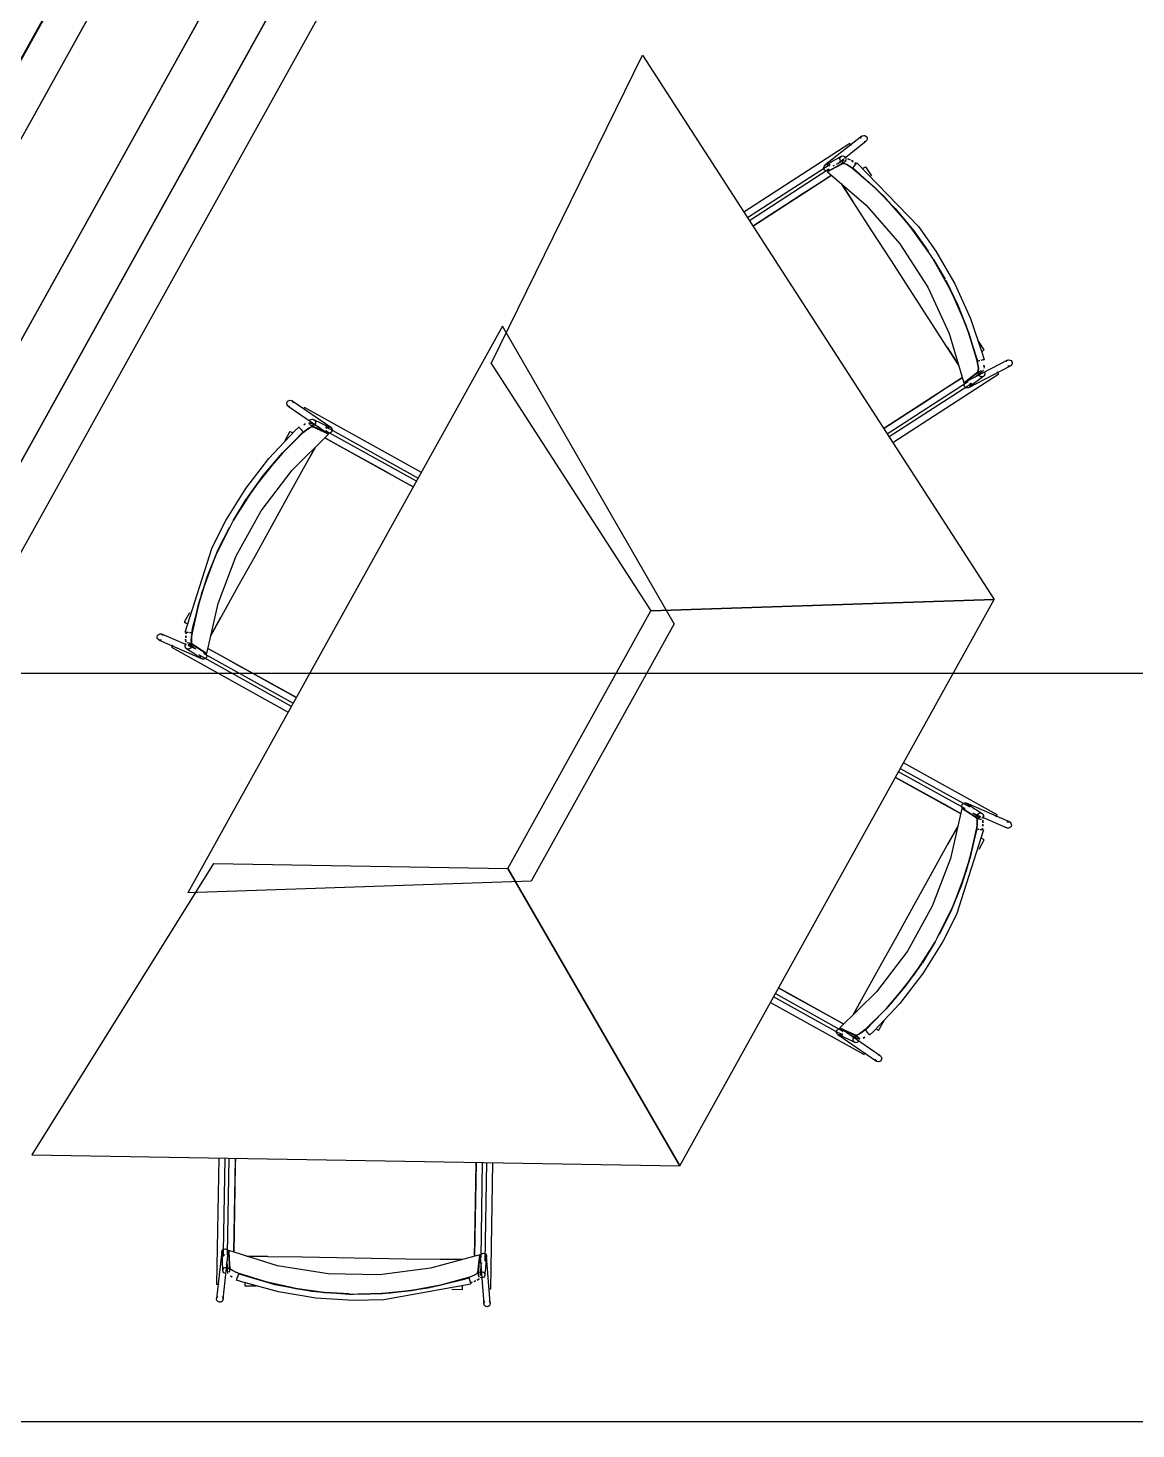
# Model space of a CAD drawing. Header units: metres. Extents: x 2.3 to 42.8, y 0.9 to 31.9.
# Drawn here: x 23.883 to 24.624, y 22.945 to 23.881 of the extents above; entities that cross this region are included whole.
import ezdxf

# ---------------------------------------------------------------- set-up
doc = ezdxf.new("R2010")
doc.units = ezdxf.units.M
for name, color, linetype in [('ARREDI', 9, 'Continuous'), ('PARETI_STRUTTURE', 7, 'Continuous'), ('PORTE_SCALE', 2, 'Continuous'), ('WAYFINDING_RIQUADRI', 7, 'Continuous')]:
    doc.layers.add(name, color=color, linetype=linetype)

msp = doc.modelspace()

# ---------------------------------------------------------------- linework, layer by layer
at = {"layer": 'ARREDI'}
for points in [[(25.56478, 26.89772), (21.4984, 19.57414)], [(24.02615, 24.12663), (23.80443, 23.72733)], [(24.19242, 23.65707), (24.2936, 23.86315), (24.52877, 23.49944)], [(24.43275, 23.80332), (24.43247, 23.80375), (24.4323, 23.804), (24.43227, 23.80404), (24.43229, 23.80403)], [(24.43311, 23.80276), (24.43275, 23.80333)], [(24.43957, 23.80759), (24.43977, 23.80831), (24.44019, 23.80892), (24.44037, 23.80909), (24.44038, 23.80909), (24.4408, 23.80935), (24.44152, 23.80955), (24.44227, 23.80948), (24.44294, 23.80916), (24.44348, 23.80861), (24.4438, 23.80793), (24.44387, 23.8072)], [(24.44386, 23.80719), (24.44367, 23.80647), (24.44325, 23.80586), (24.44307, 23.80569), (24.44306, 23.80569), (24.44264, 23.80543), (24.44192, 23.80523)], [(24.42565, 23.7939), (24.42583, 23.79462), (24.42625, 23.79523), (24.42672, 23.79559), (24.42686, 23.79566), (24.4275, 23.79584), (24.42757, 23.79584), (24.42829, 23.79577), (24.42896, 23.79544), (24.42947, 23.79491), (24.42979, 23.79421)], [(24.42986, 23.79347), (24.42968, 23.79275), (24.42926, 23.79214), (24.42879, 23.79178), (24.42865, 23.79171), (24.42796, 23.79153), (24.42794, 23.79153), (24.42722, 23.7916), (24.42655, 23.79193), (24.42604, 23.79246), (24.42572, 23.79315), (24.42565, 23.79389)], [(24.43246, 23.79321), (24.43094, 23.79387)], [(24.43097, 23.79384), (24.43251, 23.79317)], [(24.41487, 23.78806), (24.41507, 23.78879), (24.41548, 23.7894), (24.41566, 23.78956), (24.41568, 23.78956), (24.41609, 23.78983), (24.41682, 23.79002), (24.41757, 23.78995), (24.41825, 23.78963), (24.41877, 23.78909)], [(24.41794, 23.78591), (24.41721, 23.78571), (24.41648, 23.78578), (24.4158, 23.7861), (24.41526, 23.78663), (24.41494, 23.78731), (24.41487, 23.78806)], [(24.43419, 23.78742), (24.43222, 23.78886), (24.43025, 23.79004), (24.42869, 23.79072), (24.42782, 23.79078), (24.42258, 23.788), (24.41737, 23.78522), (24.44329, 23.76286), (24.46579, 23.73701), (24.4844, 23.70822), (24.49873, 23.6771), (24.5085, 23.64429), (24.51318, 23.6479), (24.51784, 23.65153)], [(24.41737, 23.78522), (24.41872, 23.78707)], [(24.42116, 23.78916), (24.422, 23.78962)], [(24.4234, 23.79036), (24.42486, 23.79113), (24.42867, 23.79315)], [(24.42779, 23.79079), (24.42865, 23.79074), (24.43018, 23.7901), (24.43211, 23.78893), (24.43418, 23.78743)], [(24.4344, 23.79205), (24.4333, 23.79271)], [(24.4333, 23.7927), (24.43448, 23.79199)], [(24.43419, 23.78742), (24.44891, 23.77469), (24.46257, 23.76077), (24.47507, 23.7458), (24.48469, 23.73216)], [(24.43427, 23.78785), (24.43441, 23.78803), (24.4347, 23.78839), (24.43509, 23.7889)], [(24.48468, 23.73216), (24.47509, 23.74577), (24.46261, 23.76072), (24.44899, 23.77461), (24.43431, 23.78733)], [(24.43509, 23.7889), (24.43555, 23.78948), (24.436, 23.79006), (24.43641, 23.79059), (24.43671, 23.79099), (24.43689, 23.79122)], [(24.43553, 23.79123), (24.4364, 23.79059)], [(24.43641, 23.79059), (24.43555, 23.79123)], [(24.43692, 23.79125), (24.4369, 23.79123)], [(24.44301, 23.78858), (24.44279, 23.78844), (24.44238, 23.78818), (24.44183, 23.78782), (24.4412, 23.78741)], [(24.42004, 23.78291), (24.41129, 23.77725), (24.40043, 23.77023), (24.38958, 23.76322), (24.37872, 23.75619), (24.36786, 23.74916)], [(24.42678, 23.7771), (24.43435, 23.76538)], [(24.50495, 23.65621), (24.49717, 23.66825), (24.48467, 23.68757), (24.47215, 23.70696), (24.45959, 23.72636), (24.44705, 23.74575), (24.43456, 23.76507), (24.42678, 23.77709)], [(24.49603, 23.71341), (24.48821, 23.72665)], [(24.48821, 23.72664), (24.49604, 23.71338)], [(24.51737, 23.65887), (24.51179, 23.67748), (24.50472, 23.6956), (24.49633, 23.71285)], [(24.49634, 23.71283), (24.50474, 23.69554), (24.51183, 23.67739), (24.51741, 23.65872)], [(24.3148, 23.48315), (24.20003, 23.68198), (23.98978, 23.30333)], [(24.49736, 23.66791), (24.50496, 23.65619)], [(24.52027, 23.66513), (24.5209, 23.66553), (24.52144, 23.66589), (24.52186, 23.66616), (24.52208, 23.6663)], [(24.19242, 23.65706), (24.29931, 23.49175)], [(24.51785, 23.65153), (24.51815, 23.65237), (24.51818, 23.65406), (24.5179, 23.65634), (24.5174, 23.65873)], [(24.51741, 23.65872), (24.51793, 23.65622), (24.5182, 23.65397), (24.51816, 23.65232), (24.51785, 23.65152)], [(24.51911, 23.65894), (24.5185, 23.65879), (24.51805, 23.65868), (24.51782, 23.65862)], [(24.52176, 23.65959), (24.52198, 23.65964), (24.52201, 23.65964), (24.52197, 23.65964), (24.52169, 23.65957), (24.5212, 23.65945), (24.52055, 23.65929), (24.51983, 23.65911)], [(24.52182, 23.65608), (24.52197, 23.65484), (24.52195, 23.65397)], [(24.52198, 23.65477), (24.52182, 23.65606)], [(24.53682, 23.65847), (24.53729, 23.65905), (24.53771, 23.65933), (24.53793, 23.65942), (24.53867, 23.65956), (24.5394, 23.65944)], [(24.5394, 23.65944), (24.54005, 23.65908), (24.54054, 23.6585), (24.5408, 23.6578), (24.54082, 23.65704), (24.54058, 23.65634), (24.54011, 23.65576), (24.53969, 23.65548), (24.53947, 23.65538), (24.53874, 23.65525), (24.538, 23.65537)], [(24.4549, 23.61369), (24.45826, 23.61587), (24.47108, 23.62415), (24.48393, 23.63245), (24.49676, 23.64074), (24.50749, 23.64769)], [(24.51145, 23.6449), (24.50849, 23.64429)], [(24.5085, 23.64429), (24.51145, 23.6449)], [(24.51006, 23.64085), (24.50941, 23.64122), (24.50892, 23.64179), (24.50866, 23.64249), (24.50864, 23.64324), (24.50888, 23.64395), (24.50935, 23.64453)], [(24.5126, 23.64398), (24.51287, 23.64327), (24.51288, 23.64252), (24.51264, 23.64182), (24.51217, 23.64125), (24.51175, 23.64097), (24.51153, 23.64086), (24.5108, 23.64073), (24.51006, 23.64084)], [(24.52163, 23.65233), (24.51696, 23.64869), (24.51582, 23.6478)], [(24.5198, 23.64829), (24.51915, 23.64866), (24.51865, 23.64922), (24.51839, 23.64991), (24.51836, 23.65066), (24.51858, 23.65136), (24.51859, 23.65137), (24.51904, 23.65193), (24.51916, 23.65203), (24.51968, 23.6523), (24.5204, 23.65243)], [(24.52229, 23.65136), (24.52257, 23.65067), (24.5226, 23.64993), (24.52236, 23.64924), (24.52233, 23.64918), (24.5219, 23.64867), (24.52178, 23.64857), (24.52126, 23.64829), (24.52053, 23.64816), (24.51981, 23.64829)], [(24.53131, 23.65089), (24.53095, 23.65146)], [(24.53175, 23.65021), (24.53158, 23.65046), (24.5313, 23.65089)], [(24.53177, 23.65018), (24.53178, 23.65016)], [(24.05594, 23.63008), (24.05595, 23.63083), (24.05623, 23.63153), (24.05673, 23.6321), (24.05738, 23.63246), (24.05812, 23.63258), (24.05885, 23.63245), (24.05928, 23.63221), (24.0593, 23.63221), (24.05949, 23.63206), (24.05995, 23.63147), (24.06019, 23.63076)], [(24.05801, 23.62827), (24.05727, 23.62841), (24.05684, 23.62864), (24.05683, 23.62864), (24.05664, 23.62879), (24.05618, 23.62938), (24.05594, 23.63009)], [(24.06729, 23.62697), (24.06697, 23.62638)], [(24.0677, 23.62771), (24.06771, 23.62772), (24.06769, 23.62768), (24.06753, 23.62742), (24.06728, 23.62697)], [(24.06718, 23.61615), (24.06821, 23.61686)], [(24.06826, 23.61691), (24.06719, 23.61616)], [(24.07057, 23.61775), (24.07599, 23.61535), (24.07729, 23.61475)], [(24.075, 23.61804), (24.07498, 23.61729), (24.07471, 23.61658), (24.07423, 23.61601), (24.07358, 23.61565), (24.07286, 23.61552), (24.07215, 23.61566), (24.07201, 23.61572), (24.07153, 23.61604), (24.07107, 23.61662), (24.07083, 23.61733)], [(24.07111, 23.61879), (24.0716, 23.61936), (24.07224, 23.61973), (24.07296, 23.61986), (24.07303, 23.61984), (24.07368, 23.6197), (24.07382, 23.61965), (24.07431, 23.61933), (24.07477, 23.61875), (24.075, 23.61804)], [(23.99253, 23.47702), (23.99218, 23.47461), (23.99207, 23.47232), (23.99221, 23.47062), (23.99257, 23.46982), (23.99747, 23.46651), (24.00237, 23.46322), (24.00992, 23.49661), (24.02214, 23.52862), (24.03878, 23.55859), (24.0595, 23.5859), (24.08385, 23.60994), (24.07846, 23.61237), (24.07305, 23.61479)], [(24.06681, 23.61091), (24.053, 23.59723), (24.04035, 23.58247), (24.02907, 23.56694)], [(24.02909, 23.56696), (24.0404, 23.58252), (24.05308, 23.59731), (24.06691, 23.61101)], [(24.05992, 23.61053), (24.05926, 23.61089), (24.0587, 23.61121), (24.05826, 23.61145), (24.05804, 23.61157)], [(24.06411, 23.61445), (24.06396, 23.61462), (24.06394, 23.61464), (24.06397, 23.6146), (24.06415, 23.61439), (24.06448, 23.61402), (24.06493, 23.61352), (24.06543, 23.61296), (24.06591, 23.61242)], [(24.06592, 23.61242), (24.06635, 23.61195), (24.06666, 23.6116), (24.06681, 23.61143)], [(24.06692, 23.61101), (24.06888, 23.61265), (24.07074, 23.61395), (24.07221, 23.6147), (24.07307, 23.61481)], [(24.07306, 23.61479), (24.07218, 23.61466), (24.07068, 23.6139), (24.06879, 23.61258), (24.06692, 23.61101)], [(24.14043, 23.57464), (24.13256, 23.579), (24.11923, 23.5864), (24.10586, 23.59383), (24.0925, 23.60125), (24.08133, 23.60746)], [(24.08191, 23.61226), (24.08385, 23.60994)], [(24.08385, 23.60994), (24.08191, 23.61226)], [(24.08219, 23.61371), (24.08269, 23.61428), (24.08334, 23.61464), (24.08408, 23.61477), (24.08481, 23.61461), (24.08524, 23.61439), (24.08526, 23.61438), (24.08545, 23.61424), (24.08591, 23.61366), (24.08615, 23.61295)], [(24.08615, 23.61294), (24.08613, 23.61219), (24.08585, 23.6115), (24.08535, 23.61093), (24.0847, 23.61057), (24.08397, 23.61044)], [(24.075, 23.60121), (24.06804, 23.58868), (24.05688, 23.56857), (24.04567, 23.54838), (24.03445, 23.52817), (24.02324, 23.50799), (24.01207, 23.48788), (24.00511, 23.47535)], [(24.06825, 23.58901), (24.07502, 23.60122)], [(24.02024, 23.55249), (24.02876, 23.56645)], [(24.02873, 23.56641), (24.02024, 23.5525)], [(23.99252, 23.47702), (23.99684, 23.49601), (24.00267, 23.51461), (24.01001, 23.53268), (24.01752, 23.54759)], [(24.01752, 23.54758), (24.01003, 23.53271), (24.0027, 23.51468), (23.99687, 23.49612), (23.99255, 23.47716)], [(24.20374, 23.31962), (24.31852, 23.12079), (24.52877, 23.49944)], [(24.00512, 23.47534), (24.01189, 23.48753)], [(24.31852, 23.12079), (24.20375, 23.31963), (24.29932, 23.49174)], [(23.9722, 23.47229), (23.97147, 23.47212), (23.97072, 23.4722), (23.9705, 23.47229), (23.97049, 23.47229), (23.97007, 23.47254), (23.96956, 23.47308), (23.96926, 23.47377), (23.96924, 23.47452), (23.96945, 23.47524), (23.9699, 23.47584), (23.97053, 23.47626)], [(23.97052, 23.47625), (23.97125, 23.47642), (23.972, 23.47634), (23.97222, 23.47625), (23.97223, 23.47625), (23.97265, 23.476), (23.97316, 23.47546)], [(23.98735, 23.48426), (23.98759, 23.48413), (23.988, 23.4839), (23.98859, 23.48358), (23.98922, 23.48322)], [(23.98819, 23.47758), (23.98791, 23.47762), (23.98787, 23.47763), (23.98788, 23.47763)], [(23.98868, 23.47749), (23.98853, 23.47642)], [(23.98853, 23.47641), (23.98869, 23.47748)], [(23.99008, 23.47725), (23.98934, 23.47737), (23.98869, 23.47748)], [(23.99211, 23.47689), (23.99189, 23.47693), (23.99143, 23.47702), (23.9908, 23.47713)], [(23.99256, 23.46979), (23.9922, 23.47057), (23.99206, 23.47222), (23.99216, 23.47449), (23.99252, 23.47702)], [(24.3148, 23.48314), (24.21923, 23.31103)], [(23.97875, 23.46751), (23.97877, 23.46753)], [(23.97917, 23.46827), (23.97892, 23.46782), (23.97878, 23.46756)], [(23.9795, 23.46885), (23.97918, 23.46827)], [(23.99083, 23.46645), (23.9901, 23.46626), (23.98937, 23.46635), (23.98884, 23.4666), (23.9887, 23.46668), (23.98824, 23.46717), (23.98822, 23.46721), (23.98794, 23.46789), (23.98791, 23.46864), (23.98813, 23.46935), (23.98859, 23.46995)], [(23.98823, 23.47277), (23.98836, 23.47113)], [(23.98838, 23.47116), (23.98824, 23.47284)], [(23.98833, 23.47503), (23.98828, 23.47375)], [(23.98829, 23.47398), (23.98835, 23.47514)], [(23.98922, 23.47036), (23.98994, 23.47054), (23.99068, 23.47045), (23.99121, 23.4702), (23.99135, 23.47012), (23.99183, 23.46959), (23.99211, 23.46891), (23.99214, 23.46816), (23.99192, 23.46745), (23.99146, 23.46686), (23.99083, 23.46644)], [(23.99501, 23.46612), (23.99364, 23.46704), (23.99008, 23.46946)], [(24.00316, 23.46666), (24.01227, 23.46161), (24.02357, 23.45533), (24.03487, 23.44905), (24.04619, 23.44277), (24.05749, 23.4365), (24.06225, 23.43386)], [(24.00105, 23.45968), (24.00032, 23.45951), (23.99957, 23.45959), (23.99935, 23.45968), (23.99934, 23.45968), (23.99892, 23.45993), (23.99841, 23.46047), (23.99812, 23.46116), (23.99807, 23.46191)], [(24.00238, 23.46322), (24.00012, 23.46353)], [(24.00151, 23.4634), (24.00202, 23.46285), (24.0023, 23.46216), (24.00234, 23.46141), (24.00212, 23.46069), (24.00167, 23.46009), (24.00105, 23.45967)], [(24.50634, 23.35631), (24.49723, 23.36136), (24.48592, 23.36764), (24.47463, 23.37392), (24.46331, 23.38019)], [(24.50799, 23.35957), (24.50748, 23.36011), (24.5072, 23.36081), (24.50716, 23.36156), (24.50738, 23.36228), (24.50782, 23.36288), (24.50845, 23.36329)], [(24.50845, 23.36329), (24.50917, 23.36346), (24.50992, 23.36337), (24.51015, 23.36329), (24.51016, 23.36329), (24.51058, 23.36304), (24.51109, 23.3625), (24.51138, 23.3618), (24.51142, 23.36105)], [(24.51697, 23.34594), (24.51732, 23.34836), (24.51743, 23.35065), (24.51729, 23.35234), (24.51693, 23.35315), (24.51203, 23.35646), (24.50712, 23.35975), (24.49958, 23.32636), (24.48736, 23.29434), (24.47072, 23.26437), (24.45, 23.23707), (24.42565, 23.21303), (24.43104, 23.21059), (24.43644, 23.20818)], [(24.50712, 23.35975), (24.50938, 23.35944)], [(24.51449, 23.35684), (24.51586, 23.35593), (24.51942, 23.35351)], [(24.52028, 23.35261), (24.51955, 23.35243), (24.51882, 23.35251), (24.51829, 23.35276), (24.51815, 23.35285), (24.51766, 23.35337), (24.51739, 23.35405), (24.51736, 23.3548), (24.51758, 23.35551), (24.51804, 23.35611), (24.51866, 23.35653)], [(24.51867, 23.35652), (24.51939, 23.3567), (24.52013, 23.35662), (24.52066, 23.35637), (24.5208, 23.35629), (24.52125, 23.3558), (24.52128, 23.35576), (24.52156, 23.35508), (24.52159, 23.35433), (24.52136, 23.35362), (24.52091, 23.35302)], [(24.53, 23.35411), (24.53032, 23.3547)], [(24.53033, 23.3547), (24.53058, 23.35514), (24.53071, 23.35541)], [(24.53074, 23.35545), (24.53073, 23.35544)], [(24.4345, 23.22176), (24.44145, 23.23429), (24.45262, 23.2544), (24.46383, 23.27459), (24.47505, 23.2948), (24.48626, 23.31498), (24.49743, 23.33509), (24.50438, 23.34762)], [(24.51698, 23.34594), (24.51266, 23.32696), (24.50682, 23.30836), (24.49949, 23.29029), (24.49198, 23.27537)], [(24.49198, 23.27539), (24.49946, 23.29026), (24.5068, 23.30829), (24.51263, 23.32684), (24.51695, 23.3458)], [(24.50438, 23.34763), (24.4976, 23.33543)], [(24.51694, 23.35317), (24.5173, 23.35239), (24.51744, 23.35074), (24.51734, 23.34848), (24.51698, 23.34595)], [(24.51739, 23.34608), (24.51761, 23.34603), (24.51807, 23.34595), (24.51869, 23.34584)], [(24.51942, 23.34572), (24.52016, 23.34559), (24.52081, 23.34548)], [(24.52096, 23.34655), (24.52081, 23.34548)], [(24.52082, 23.34548), (24.52097, 23.34655)], [(24.52112, 23.35181), (24.52126, 23.35013)], [(24.52127, 23.3502), (24.52113, 23.35184)], [(24.5212, 23.34898), (24.52115, 23.34783)], [(24.52116, 23.34794), (24.52122, 23.34921)], [(24.52131, 23.34539), (24.52159, 23.34535), (24.52163, 23.34534), (24.52162, 23.34534)], [(24.53897, 23.34671), (24.53825, 23.34654), (24.5375, 23.34663), (24.53728, 23.34671), (24.53726, 23.34671), (24.53685, 23.34696), (24.53633, 23.3475)], [(24.5373, 23.35068), (24.53802, 23.35085), (24.53877, 23.35076), (24.539, 23.35068), (24.53901, 23.35068), (24.53943, 23.35043), (24.53994, 23.34989), (24.54023, 23.3492), (24.54026, 23.34845), (24.54005, 23.34772), (24.53959, 23.34713), (24.53897, 23.34671)], [(24.52215, 23.33871), (24.52191, 23.33883), (24.5215, 23.33907), (24.52091, 23.33939), (24.52027, 23.33975)], [(24.0069, 23.32296), (23.88547, 23.12811), (24.31853, 23.12079)], [(24.0069, 23.32295), (24.20375, 23.31962)], [(24.21924, 23.31103), (23.98978, 23.30332)], [(24.48925, 23.27048), (24.48074, 23.25652)], [(24.48077, 23.25655), (24.48925, 23.27047)], [(24.48041, 23.256), (24.4691, 23.24045), (24.45642, 23.22565), (24.44259, 23.21196)], [(24.44269, 23.21205), (24.4565, 23.22573), (24.46915, 23.2405), (24.48043, 23.25603)], [(24.38456, 23.23973), (24.39027, 23.23656), (24.40365, 23.22913), (24.41701, 23.22171), (24.42817, 23.2155)], [(24.44125, 23.23396), (24.43447, 23.22175)], [(24.42758, 23.2107), (24.42565, 23.21302)], [(24.42565, 23.21302), (24.42758, 23.21071)], [(24.42335, 23.21002), (24.42336, 23.21077), (24.42364, 23.21147), (24.42414, 23.21204), (24.4248, 23.2124), (24.42553, 23.21252)], [(24.42731, 23.20925), (24.42681, 23.20869), (24.42616, 23.20832), (24.42542, 23.2082), (24.42469, 23.20835), (24.42425, 23.20857), (24.42424, 23.20859), (24.42405, 23.20873), (24.42359, 23.20931), (24.42335, 23.21002)], [(24.43893, 23.20522), (24.43351, 23.20762), (24.4322, 23.20822)], [(24.4345, 23.20493), (24.43451, 23.20568), (24.43479, 23.20639), (24.43526, 23.20696), (24.43592, 23.20732), (24.43664, 23.20744), (24.43735, 23.2073), (24.43749, 23.20725), (24.43797, 23.20693), (24.43843, 23.20635), (24.43867, 23.20564)], [(24.43838, 23.20418), (24.4379, 23.20361), (24.43726, 23.20323), (24.43654, 23.20312), (24.43647, 23.20312), (24.43581, 23.20326), (24.43568, 23.20332), (24.43519, 23.20364), (24.43473, 23.20422), (24.4345, 23.20493)], [(24.44258, 23.21195), (24.44062, 23.21031), (24.43876, 23.20902), (24.43729, 23.20827), (24.43643, 23.20816)], [(24.43644, 23.20818), (24.43732, 23.2083), (24.43882, 23.20907), (24.4407, 23.21039), (24.44258, 23.21196)], [(24.44124, 23.20606), (24.44231, 23.20681)], [(24.44232, 23.20682), (24.44129, 23.20611)], [(24.44358, 23.21055), (24.44315, 23.21102), (24.44284, 23.21137), (24.44269, 23.21154)], [(24.44539, 23.20852), (24.44554, 23.20835), (24.44555, 23.20832), (24.44553, 23.20836), (24.44535, 23.20857), (24.44501, 23.20895), (24.44457, 23.20945), (24.44407, 23.21), (24.44358, 23.21055)], [(24.44958, 23.21244), (24.45023, 23.21208), (24.4508, 23.21176), (24.45123, 23.21152), (24.45145, 23.2114)], [(24.4418, 23.19526), (24.44178, 23.19525), (24.44181, 23.19529), (24.44196, 23.19555), (24.44221, 23.196)], [(24.44221, 23.196), (24.44253, 23.19658)], [(24.45149, 23.1947), (24.45222, 23.19456), (24.45265, 23.19433), (24.45267, 23.19433), (24.45286, 23.19417), (24.45332, 23.19359), (24.45356, 23.19288)], [(24.45356, 23.19288), (24.45355, 23.19213), (24.45327, 23.19144), (24.45277, 23.19087), (24.45212, 23.19051), (24.45138, 23.19038), (24.45064, 23.19052), (24.45021, 23.19076), (24.4502, 23.19076), (24.45, 23.19091), (24.44955, 23.19149), (24.44931, 23.1922)], [(24.02149, 23.12581), (24.02142, 23.1218), (24.02117, 23.10655), (24.02091, 23.09126), (24.02065, 23.07598), (24.02044, 23.0632)], [(24.18145, 23.06049), (24.18163, 23.07092), (24.18184, 23.08383), (24.18206, 23.09675), (24.18228, 23.1097), (24.18249, 23.12263)], [(24.01451, 23.06102), (24.01377, 23.06118), (24.01315, 23.0616), (24.01269, 23.0622), (24.01248, 23.06291), (24.01247, 23.06341), (24.01251, 23.06364), (24.01281, 23.06434), (24.01333, 23.06488)], [(24.01332, 23.06487), (24.01399, 23.06521), (24.01474, 23.0653), (24.01548, 23.06512), (24.0161, 23.06472), (24.01656, 23.06412)], [(24.01591, 23.06146), (24.01705, 23.06425)], [(24.01705, 23.06425), (24.01592, 23.06146)], [(24.17731, 23.04623), (24.1796, 23.04706), (24.18169, 23.04804), (24.1831, 23.04895), (24.18365, 23.04965), (24.18426, 23.05554), (24.18485, 23.06143), (24.15185, 23.05236), (24.11785, 23.04808), (24.08358, 23.04865), (24.04973, 23.05408), (24.01705, 23.06426), (24.01745, 23.05836), (24.01785, 23.05245)], [(24.01641, 23.04887), (24.016, 23.05477), (24.0159, 23.05622)], [(24.04287, 23.06034), (24.02891, 23.06056)], [(24.02892, 23.06056), (24.04325, 23.06033), (24.06625, 23.05994), (24.08934, 23.05953), (24.11245, 23.05915), (24.13555, 23.05876), (24.15855, 23.05837), (24.17287, 23.05813)], [(24.17287, 23.05813), (24.15893, 23.05838)], [(24.18485, 23.06142), (24.18564, 23.05927)], [(24.18511, 23.06057), (24.18535, 23.06127), (24.18582, 23.06186), (24.18647, 23.06223), (24.18721, 23.06239), (24.18794, 23.06227), (24.18861, 23.06191)], [(24.18602, 23.05608), (24.18592, 23.05512)], [(24.18861, 23.06191), (24.18911, 23.06136), (24.18937, 23.06066), (24.18941, 23.06041), (24.18939, 23.05991), (24.18915, 23.0592), (24.18868, 23.05863), (24.18802, 23.05825)], [(24.01524, 23.04886), (24.0145, 23.04903), (24.01388, 23.04941), (24.01344, 23.04998), (24.01341, 23.05004), (24.01321, 23.05069), (24.01321, 23.05085), (24.01325, 23.05143), (24.01356, 23.05211), (24.01407, 23.05264)], [(24.01408, 23.05264), (24.01474, 23.05297), (24.01549, 23.05307), (24.01623, 23.05292), (24.01685, 23.05253), (24.0173, 23.05194), (24.01731, 23.05193), (24.01752, 23.05125), (24.01753, 23.0511), (24.01748, 23.05051), (24.01717, 23.04983)], [(24.01596, 23.05289), (24.01598, 23.05289)], [(24.02407, 23.04881), (24.0217, 23.04977), (24.01969, 23.05081), (24.01834, 23.05176), (24.01784, 23.05247)], [(24.01786, 23.05245), (24.01837, 23.05173), (24.01976, 23.05077), (24.02182, 23.04973), (24.02408, 23.04882)], [(24.01825, 23.04722), (24.01941, 23.04663)], [(24.01942, 23.04663), (24.01831, 23.0472)], [(24.02237, 23.04472), (24.02228, 23.0445), (24.02228, 23.04448), (24.0223, 23.04452), (24.02239, 23.04479), (24.02256, 23.04526), (24.0228, 23.04589), (24.02306, 23.04658), (24.02331, 23.04727)], [(24.02331, 23.04727), (24.02353, 23.04787), (24.02368, 23.0483), (24.02376, 23.04852)], [(24.06093, 23.03899), (24.04268, 23.04306), (24.02408, 23.04882)], [(24.02422, 23.04877), (24.04279, 23.04303), (24.06177, 23.03881), (24.08077, 23.03617)], [(24.17731, 23.04623), (24.15853, 23.0411), (24.13937, 23.0375), (24.11998, 23.03548), (24.10366, 23.03509)], [(24.10366, 23.03509), (24.11995, 23.03548), (24.1393, 23.03749), (24.15842, 23.04107), (24.17717, 23.04618)], [(24.18367, 23.04966), (24.18315, 23.04897), (24.18177, 23.04806), (24.17971, 23.04711), (24.17731, 23.04623)], [(24.17762, 23.04593), (24.17769, 23.0457), (24.17784, 23.04526), (24.17804, 23.04466)], [(24.17804, 23.04466), (24.17827, 23.04396), (24.17849, 23.04326), (24.1787, 23.04262), (24.17887, 23.04215), (24.17895, 23.04188)], [(24.18444, 23.04533), (24.18302, 23.04441)], [(24.18309, 23.04444), (24.18448, 23.04534)], [(24.18475, 23.04645), (24.18425, 23.04701), (24.18397, 23.0477), (24.18394, 23.04828), (24.18396, 23.04844), (24.18419, 23.0491), (24.18419, 23.04912), (24.18466, 23.04969), (24.1853, 23.05005), (24.18604, 23.05019), (24.18679, 23.05006), (24.18744, 23.04971)], [(24.18576, 23.05355), (24.18559, 23.05191), (24.18515, 23.04762)], [(24.18744, 23.04971), (24.18794, 23.04915), (24.18822, 23.04846), (24.18825, 23.04788), (24.18824, 23.04772), (24.18803, 23.0471), (24.188, 23.04704), (24.18753, 23.04647), (24.18689, 23.0461), (24.18615, 23.04597), (24.1854, 23.0461)], [(24.00898, 23.04165), (24.00896, 23.04165), (24.00902, 23.04165), (24.00931, 23.04165), (24.00982, 23.04164)], [(24.00982, 23.04164), (24.01049, 23.04162)], [(24.0278, 23.04287), (24.02778, 23.04213), (24.02777, 23.04146), (24.02777, 23.04098), (24.02775, 23.04071)], [(24.08074, 23.03617), (24.0617, 23.03882)], [(24.09768, 23.03517), (24.08136, 23.0361)], [(24.0814, 23.03611), (24.09766, 23.03518)], [(24.17336, 23.03826), (24.17336, 23.03852), (24.17338, 23.03901), (24.17339, 23.03966), (24.1734, 23.04041)], [(24.17336, 23.03825), (24.17336, 23.03822)], [(24.17973, 23.04299), (24.17871, 23.04262)], [(24.17871, 23.04262), (24.17972, 23.04299)], [(24.18198, 23.04393), (24.18094, 23.04344)], [(24.18104, 23.04347), (24.18219, 23.04401)], [(24.19065, 23.03858), (24.19132, 23.03856)], [(24.19132, 23.03857), (24.19183, 23.03855), (24.19213, 23.03855), (24.19218, 23.03855), (24.19217, 23.03855)], [(24.01242, 23.03015), (24.01175, 23.02982), (24.011, 23.02972), (24.01026, 23.0299), (24.00964, 23.0303), (24.00918, 23.0309), (24.00897, 23.03161), (24.00896, 23.03211), (24.009, 23.03236), (24.0093, 23.03304), (24.00982, 23.03358)], [(24.0126, 23.03343), (24.01304, 23.03283), (24.01326, 23.03212), (24.01326, 23.03162), (24.01322, 23.03137), (24.01293, 23.03069), (24.01241, 23.03015)], [(24.18834, 23.02718), (24.18785, 23.02773), (24.18758, 23.02843), (24.18754, 23.02868), (24.18756, 23.02918), (24.1878, 23.02989), (24.18827, 23.03045)], [(24.19106, 23.03052), (24.19154, 23.02996), (24.19182, 23.02927), (24.19186, 23.02902), (24.19184, 23.02852), (24.1916, 23.02781), (24.19113, 23.02724), (24.19047, 23.02685), (24.18974, 23.0267), (24.189, 23.02683), (24.18834, 23.02717)]]:
    msp.add_lwpolyline(points, dxfattribs=at)
for points in [[(24.0258, 24.12682), (23.80408, 23.72752), (23.80443, 23.72732), (24.02615, 24.12663)], [(23.81464, 23.55834), (23.84906, 23.53923), (24.12889, 24.04319), (24.09446, 24.0623)], [(24.52877, 23.49945), (24.29931, 23.49174)]]:
    msp.add_lwpolyline(points, close=True, dxfattribs=at)
at = {"layer": 'PARETI_STRUTTURE'}
for points in [[(27.03595, 29.49459), (26.80085, 29.07118), (26.57149, 28.6581), (26.06632, 27.74828), (25.70546, 27.09838), (25.50162, 26.73125), (25.14076, 26.08134), (24.2731, 24.51868), (24.04374, 24.1056), (23.75896, 23.5927), (23.3981, 22.94278), (22.75588, 21.78616), (22.39502, 21.13624), (22.18496, 20.75792), (21.9556, 20.34485), (21.43726, 19.41128), (21.07639, 18.76136), (20.53644, 17.78891), (20.17557, 17.13899), (19.76713, 16.40336), (19.53777, 15.99028), (18.20751, 13.59448)], [(26.79017, 28.91729), (19.65116, 16.05986)], [(24.36467, 24.46784), (19.62933, 15.93944)], [(24.02103, 24.11822), (23.80887, 23.73612)], [(24.10089, 24.07387), (24.04375, 24.1056), (24.10089, 24.07387), (24.04375, 24.1056), (23.75896, 23.59269), (23.8161, 23.56097)], [(23.85052, 23.54185), (23.87634, 23.52752), (24.16113, 24.04042), (24.13531, 24.05476)], [(24.43228, 23.80405), (24.36143, 23.75824)], [(24.44038, 23.80909), (24.41567, 23.78956)], [(24.42876, 23.79439), (24.44307, 23.8057)], [(24.42419, 23.79077), (24.42816, 23.79391)], [(24.36379, 23.7546), (24.41904, 23.79033)], [(24.41833, 23.78693), (24.36512, 23.75253)], [(24.41836, 23.78617), (24.41921, 23.78684)], [(24.42879, 23.79178), (24.41857, 23.78608)], [(24.42643, 23.79217), (24.42486, 23.79115)], [(24.48623, 23.72982), (24.47158, 23.75017), (24.45495, 23.76893), (24.43655, 23.78593), (24.43426, 23.78782)], [(24.43692, 23.79125), (24.47822, 23.7487), (24.48987, 23.73218)], [(24.44691, 23.78261), (24.44304, 23.7886)], [(24.36748, 23.74889), (24.42006, 23.78289)], [(24.5178, 23.65862), (24.51012, 23.68254), (24.50008, 23.70552), (24.48778, 23.72738), (24.48623, 23.72983)], [(24.48987, 23.73218), (24.50252, 23.71029), (24.51294, 23.68725), (24.52101, 23.66329), (24.52201, 23.65965)], [(24.52211, 23.66631), (24.51795, 23.67273)], [(24.5377, 23.65932), (24.50975, 23.6448)], [(24.51176, 23.64096), (24.5397, 23.65548)], [(24.50748, 23.64771), (24.45489, 23.61371)], [(24.45724, 23.61007), (24.51095, 23.64479)], [(24.46094, 23.60436), (24.53178, 23.65016)], [(24.50976, 23.64504), (24.50987, 23.64512), (24.50997, 23.64519), (24.51008, 23.64527), (24.51018, 23.64534), (24.51029, 23.64543), (24.5104, 23.64551), (24.5105, 23.64558), (24.51061, 23.64566), (24.51071, 23.64575), (24.51082, 23.64582), (24.51091, 23.6459), (24.51103, 23.64598), (24.51114, 23.64605), (24.51123, 23.64614), (24.51135, 23.6462), (24.51144, 23.64629), (24.51155, 23.64637), (24.51165, 23.64644), (24.51176, 23.64652), (24.51187, 23.64661), (24.51197, 23.64668), (24.51208, 23.64676), (24.51218, 23.64683), (24.51229, 23.64691), (24.5124, 23.647), (24.5125, 23.64707), (24.51261, 23.64715), (24.51271, 23.64723), (24.51282, 23.6473), (24.51291, 23.64739), (24.51303, 23.64747), (24.51314, 23.64754), (24.51323, 23.64762), (24.51335, 23.64769), (24.51344, 23.64777), (24.51355, 23.64786), (24.51366, 23.64793), (24.51376, 23.64801), (24.51387, 23.64809), (24.51397, 23.64816), (24.51408, 23.64825), (24.51418, 23.64832), (24.51429, 23.6484), (24.5144, 23.64848), (24.5145, 23.64855), (24.51461, 23.64864), (24.51471, 23.64872), (24.51482, 23.64879), (24.51493, 23.64887), (24.51503, 23.64894), (24.51514, 23.64902), (24.51523, 23.64911), (24.51535, 23.64918), (24.51544, 23.64926), (24.51555, 23.64934), (24.51566, 23.64941), (24.51576, 23.6495), (24.51587, 23.64958), (24.51597, 23.64965), (24.51608, 23.64973), (24.51619, 23.6498), (24.51629, 23.64989), (24.5164, 23.64997), (24.5165, 23.65004), (24.51661, 23.65012), (24.51671, 23.6502), (24.51682, 23.65027), (24.51693, 23.65036), (24.51703, 23.65043), (24.51714, 23.65051), (24.51723, 23.65059), (24.51735, 23.65066), (24.51746, 23.65075), (24.51755, 23.65083), (24.51766, 23.6509), (24.51776, 23.65098), (24.51787, 23.65107), (24.51797, 23.65114), (24.51808, 23.65122), (24.51819, 23.65129), (24.51829, 23.65137), (24.5184, 23.65145), (24.5185, 23.65152), (24.51861, 23.65161), (24.51872, 23.65169), (24.51882, 23.65176), (24.51893, 23.65184), (24.51903, 23.65191), (24.51914, 23.652), (24.51916, 23.65202)], [(24.51383, 23.64372), (24.51136, 23.64212)], [(24.52178, 23.64857), (24.51233, 23.64156)], [(24.51768, 23.64915), (24.51854, 23.64971)], [(24.51118, 23.642), (24.45858, 23.608)], [(24.05684, 23.62864), (24.0828, 23.61081)], [(24.08525, 23.61439), (24.05929, 23.63221)], [(24.14582, 23.58435), (24.06771, 23.62773)], [(24.08259, 23.61071), (24.08247, 23.61076), (24.08236, 23.61082), (24.08223, 23.61088), (24.08212, 23.61093), (24.082, 23.61099), (24.08188, 23.61104), (24.08176, 23.6111), (24.08165, 23.61115), (24.08152, 23.61121), (24.08141, 23.61126), (24.08129, 23.61132), (24.08118, 23.61138), (24.08105, 23.61145), (24.08093, 23.6115), (24.08081, 23.61156), (24.08069, 23.61161), (24.08058, 23.61167), (24.08045, 23.61172), (24.08034, 23.61178), (24.08022, 23.61183), (24.08011, 23.61189), (24.07998, 23.61195), (24.07987, 23.612), (24.07975, 23.61206), (24.07963, 23.61211), (24.07951, 23.61217), (24.0794, 23.61222), (24.07927, 23.61228), (24.07915, 23.61233), (24.07904, 23.61239), (24.07891, 23.61245), (24.0788, 23.6125), (24.07868, 23.61256), (24.07856, 23.61261), (24.07844, 23.61267), (24.07833, 23.61272), (24.0782, 23.61279), (24.07809, 23.61285), (24.07797, 23.6129), (24.07786, 23.61296), (24.07773, 23.61301), (24.07761, 23.61307), (24.0775, 23.61313), (24.07737, 23.61318), (24.07726, 23.61324), (24.07713, 23.61329), (24.07702, 23.61335), (24.0769, 23.6134), (24.07679, 23.61346), (24.07666, 23.61351), (24.07655, 23.61357), (24.07643, 23.61363), (24.07631, 23.61368), (24.07619, 23.61374), (24.07608, 23.61379), (24.07595, 23.61385), (24.07583, 23.6139), (24.07572, 23.61396), (24.07559, 23.61401), (24.07548, 23.61407), (24.07536, 23.61414), (24.07525, 23.6142), (24.07512, 23.61425), (24.07501, 23.61431), (24.07488, 23.61436), (24.07477, 23.61442), (24.07465, 23.61447), (24.07454, 23.61453), (24.07441, 23.61458), (24.07429, 23.61464), (24.07418, 23.6147), (24.07405, 23.61475), (24.07394, 23.61481), (24.07381, 23.61486), (24.0737, 23.61492), (24.07358, 23.61497), (24.07347, 23.61503), (24.07334, 23.61508), (24.07323, 23.61514), (24.07311, 23.6152), (24.073, 23.61525), (24.07287, 23.61531), (24.07276, 23.61536), (24.07263, 23.61542), (24.07251, 23.61549), (24.0724, 23.61554), (24.07227, 23.6156), (24.07216, 23.61565), (24.07204, 23.61571), (24.07201, 23.61572)], [(24.07382, 23.61965), (24.08445, 23.61462)], [(24.07598, 23.61535), (24.07434, 23.61626)], [(24.01507, 23.55215), (24.02843, 23.57362), (24.04386, 23.59365), (24.06119, 23.61204), (24.06394, 23.61464)], [(24.06683, 23.61141), (24.04934, 23.59337), (24.03378, 23.5737), (24.02027, 23.55256), (24.01885, 23.55005)], [(24.05801, 23.61159), (24.0543, 23.60491)], [(24.08131, 23.60744), (24.14042, 23.57462)], [(24.08184, 23.61492), (24.08441, 23.61349)], [(24.14252, 23.5784), (24.08224, 23.61188)], [(24.0846, 23.61339), (24.14371, 23.58057)], [(23.98787, 23.47763), (24.00596, 23.53409), (24.01507, 23.55214)], [(24.01885, 23.55005), (24.0078, 23.52755), (23.99906, 23.50405), (23.99273, 23.47981), (23.99213, 23.47689)], [(23.99078, 23.49051), (23.98732, 23.48428)], [(23.98893, 23.46896), (23.97223, 23.47626)], [(23.97049, 23.47229), (23.99934, 23.45968)], [(23.97875, 23.46751), (24.05686, 23.42414)], [(23.99427, 23.46662), (23.98984, 23.46855)], [(23.99121, 23.47021), (24.00106, 23.46388)], [(23.99199, 23.46795), (23.99364, 23.46703)], [(24.06227, 23.43388), (24.00317, 23.4667)], [(24.05897, 23.42793), (23.99709, 23.46229)], [(24.00108, 23.46365), (24.00009, 23.46408)], [(24.00042, 23.46326), (24.06017, 23.4301)], [(24.50908, 23.3597), (24.46483, 23.38427)], [(24.46602, 23.38644), (24.51241, 23.36069)], [(24.53074, 23.35545), (24.46812, 23.39022)], [(24.46272, 23.38049), (24.50633, 23.35627)], [(24.539, 23.35068), (24.51016, 23.36329)], [(24.50842, 23.35932), (24.5094, 23.35889)], [(24.51828, 23.35276), (24.50844, 23.35909)], [(24.51523, 23.35635), (24.51966, 23.35442)], [(24.51751, 23.35502), (24.51586, 23.35594)], [(24.52057, 23.35401), (24.53726, 23.34671)], [(24.49064, 23.27292), (24.5017, 23.29542), (24.51043, 23.31892), (24.51677, 23.34316), (24.51736, 23.34607)], [(24.52163, 23.34534), (24.50353, 23.28888), (24.49442, 23.27082)], [(24.51872, 23.33246), (24.52218, 23.33869)], [(24.44267, 23.21156), (24.46016, 23.2296), (24.47571, 23.24927), (24.48923, 23.27041), (24.49064, 23.27292)], [(24.49443, 23.27082), (24.48107, 23.24935), (24.46564, 23.22932), (24.4483, 23.21093), (24.44555, 23.20833)], [(24.42489, 23.20958), (24.38127, 23.2338)], [(24.38247, 23.23596), (24.42725, 23.2111)], [(24.42819, 23.21553), (24.38458, 23.23975)], [(24.37917, 23.23001), (24.44179, 23.19525)], [(24.45149, 23.21138), (24.4552, 23.21806)], [(24.42425, 23.20858), (24.45021, 23.19076)], [(24.43568, 23.20332), (24.42505, 23.20834)], [(24.42766, 23.20805), (24.42509, 23.20948)], [(24.45266, 23.19433), (24.4267, 23.21215)], [(24.4269, 23.21226), (24.42703, 23.2122), (24.42714, 23.21215), (24.42727, 23.21209), (24.42738, 23.21204), (24.4275, 23.21198), (24.42761, 23.21192), (24.42774, 23.21187), (24.42785, 23.21181), (24.42797, 23.21176), (24.42809, 23.2117), (24.42821, 23.21165), (24.42832, 23.21158), (24.42845, 23.21152), (24.42857, 23.21147), (24.42868, 23.21141), (24.42881, 23.21136), (24.42892, 23.2113), (24.42904, 23.21124), (24.42915, 23.21119), (24.42928, 23.21113), (24.42939, 23.21108), (24.42952, 23.21102), (24.42963, 23.21097), (24.42975, 23.21091), (24.42986, 23.21086), (24.42999, 23.2108), (24.4301, 23.21074), (24.43022, 23.21069), (24.43035, 23.21063), (24.43046, 23.21058), (24.43059, 23.21052), (24.4307, 23.21047), (24.43082, 23.21041), (24.43093, 23.21036), (24.43106, 23.2103), (24.43117, 23.21023), (24.43129, 23.21017), (24.4314, 23.21012), (24.43153, 23.21006), (24.43164, 23.21001), (24.43177, 23.20995), (24.43189, 23.2099), (24.432, 23.20984), (24.43213, 23.20979), (24.43224, 23.20973), (24.43236, 23.20967), (24.43247, 23.20962), (24.4326, 23.20956), (24.43271, 23.20951), (24.43284, 23.20945), (24.43295, 23.2094), (24.43307, 23.20934), (24.43318, 23.20929), (24.43331, 23.20923), (24.43342, 23.20917), (24.43354, 23.20912), (24.43367, 23.20906), (24.43378, 23.20901), (24.4339, 23.20895), (24.43402, 23.2089), (24.43414, 23.20883), (24.43425, 23.20877), (24.43438, 23.20872), (24.43449, 23.20866), (24.43461, 23.20861), (24.43472, 23.20855), (24.43485, 23.20849), (24.43496, 23.20844), (24.43509, 23.20838), (24.43521, 23.20833), (24.43532, 23.20827), (24.43545, 23.20822), (24.43556, 23.20816), (24.43568, 23.20811), (24.43579, 23.20805), (24.43592, 23.20799), (24.43603, 23.20794), (24.43615, 23.20788), (24.43627, 23.20783), (24.43639, 23.20777), (24.4365, 23.20772), (24.43663, 23.20766), (24.43674, 23.20761), (24.43686, 23.20754), (24.43699, 23.20748), (24.4371, 23.20742), (24.43722, 23.20737), (24.43734, 23.20731), (24.43746, 23.20726), (24.43749, 23.20724)], [(24.43352, 23.20762), (24.43516, 23.2067)], [(24.01039, 23.126), (24.00896, 23.04165)], [(24.01366, 23.0633), (24.01471, 23.12593)], [(24.01719, 23.12588), (24.01611, 23.06194)], [(24.02046, 23.0632), (24.02152, 23.12581)], [(24.18248, 23.12309), (24.18142, 23.06048)], [(24.18574, 23.05967), (24.1868, 23.12302)], [(24.18928, 23.12297), (24.18817, 23.0572)], [(24.19218, 23.03855), (24.19361, 23.1229)], [(24.01247, 23.0634), (24.00896, 23.03211)], [(24.01321, 23.05084), (24.01265, 23.06259)], [(24.01327, 23.03163), (24.01678, 23.06292)], [(24.01361, 23.06014), (24.01366, 23.06309)], [(24.01599, 23.05478), (24.01596, 23.05289)], [(24.01697, 23.06279), (24.01697, 23.06266), (24.01698, 23.06252), (24.01698, 23.0624), (24.017, 23.06226), (24.017, 23.06214), (24.01701, 23.062), (24.01701, 23.06187), (24.01702, 23.06175), (24.01702, 23.06161), (24.01702, 23.06148), (24.01704, 23.06134), (24.01704, 23.06122), (24.01705, 23.06108), (24.01705, 23.06095), (24.01707, 23.06083), (24.01707, 23.06069), (24.01708, 23.06057), (24.01708, 23.06043), (24.01709, 23.0603), (24.01709, 23.06016), (24.01709, 23.06004), (24.01711, 23.0599), (24.01711, 23.05977), (24.01712, 23.05965), (24.01712, 23.05951), (24.01714, 23.05939), (24.01714, 23.05925), (24.01715, 23.05912), (24.01715, 23.05898), (24.01716, 23.05886), (24.01716, 23.05873), (24.01716, 23.05859), (24.01718, 23.05847), (24.01718, 23.05833), (24.01719, 23.0582), (24.01719, 23.05807), (24.0172, 23.05794), (24.0172, 23.05782), (24.01722, 23.05768), (24.01722, 23.05755), (24.01722, 23.05741), (24.01723, 23.05729), (24.01723, 23.05715), (24.01725, 23.05702), (24.01725, 23.0569), (24.01726, 23.05676), (24.01726, 23.05664), (24.01727, 23.0565), (24.01727, 23.05637), (24.01729, 23.05623), (24.01729, 23.05611), (24.01729, 23.05597), (24.0173, 23.05584), (24.0173, 23.05572), (24.01732, 23.05558), (24.01732, 23.05545), (24.01733, 23.05532), (24.01733, 23.05519), (24.01734, 23.05505), (24.01734, 23.05493), (24.01734, 23.0548), (24.01736, 23.05466), (24.01736, 23.05454), (24.01737, 23.0544), (24.01737, 23.05427), (24.01739, 23.05414), (24.01739, 23.05401), (24.0174, 23.05389), (24.0174, 23.05375), (24.01741, 23.05362), (24.01741, 23.05348), (24.01741, 23.05336), (24.01743, 23.05322), (24.01743, 23.05309), (24.01744, 23.05295), (24.01744, 23.05283), (24.01745, 23.0527), (24.01745, 23.05257), (24.01747, 23.05244), (24.01747, 23.0523), (24.01748, 23.05218), (24.01748, 23.05204), (24.01748, 23.05191), (24.0175, 23.05179), (24.0175, 23.05165), (24.01751, 23.05152), (24.01751, 23.05139), (24.01752, 23.05126), (24.01752, 23.05112), (24.01752, 23.05109)], [(24.18394, 23.04828), (24.1849, 23.05995)], [(24.18509, 23.06007), (24.18754, 23.02869)], [(24.19186, 23.02902), (24.18941, 23.06041)], [(24.10041, 23.03077), (24.07519, 23.03245), (24.05025, 23.03664), (24.02586, 23.04328), (24.02228, 23.04447)], [(24.02377, 23.04855), (24.04791, 23.0416), (24.07259, 23.03713), (24.09759, 23.03516), (24.10049, 23.0351)], [(24.10049, 23.0351), (24.12554, 23.03593), (24.15039, 23.03928), (24.17477, 23.0451), (24.17761, 23.04594)], [(24.18557, 23.05003), (24.1856, 23.05191)], [(24.02776, 23.04068), (24.0354, 23.04056)], [(24.17897, 23.04183), (24.12064, 23.03123), (24.10041, 23.03076)], [(24.16623, 23.03834), (24.17336, 23.03822)]]:
    msp.add_lwpolyline(points, dxfattribs=at)
msp.add_lwpolyline([(23.81464, 23.55834), (23.84906, 23.53923), (24.12889, 24.04319), (24.09446, 24.0623)], close=True, dxfattribs=at)
at = {"layer": 'PORTE_SCALE'}
for centre, radius, start, end in [((29.66363, 14.41288), 10.74525, 119.167876, 119.230572), ((29.69095, 32.32015), 10.53089, 237.216522, 237.280495), ((26.10699, 25.83332), 2.94138, 237.13399, 237.36303), ((32.2685, 22.39319), 8.10673, 175.284698, 175.367823)]:
    msp.add_arc(centre, radius, start, end, dxfattribs=at)
at = {"layer": 'WAYFINDING_RIQUADRI'}
msp.add_lwpolyline([(23.3, 22.95), (26.7, 22.95), (26.7, 23.45), (23.3, 23.45)], close=True, dxfattribs=at)

doc.saveas('drawing.dxf')
